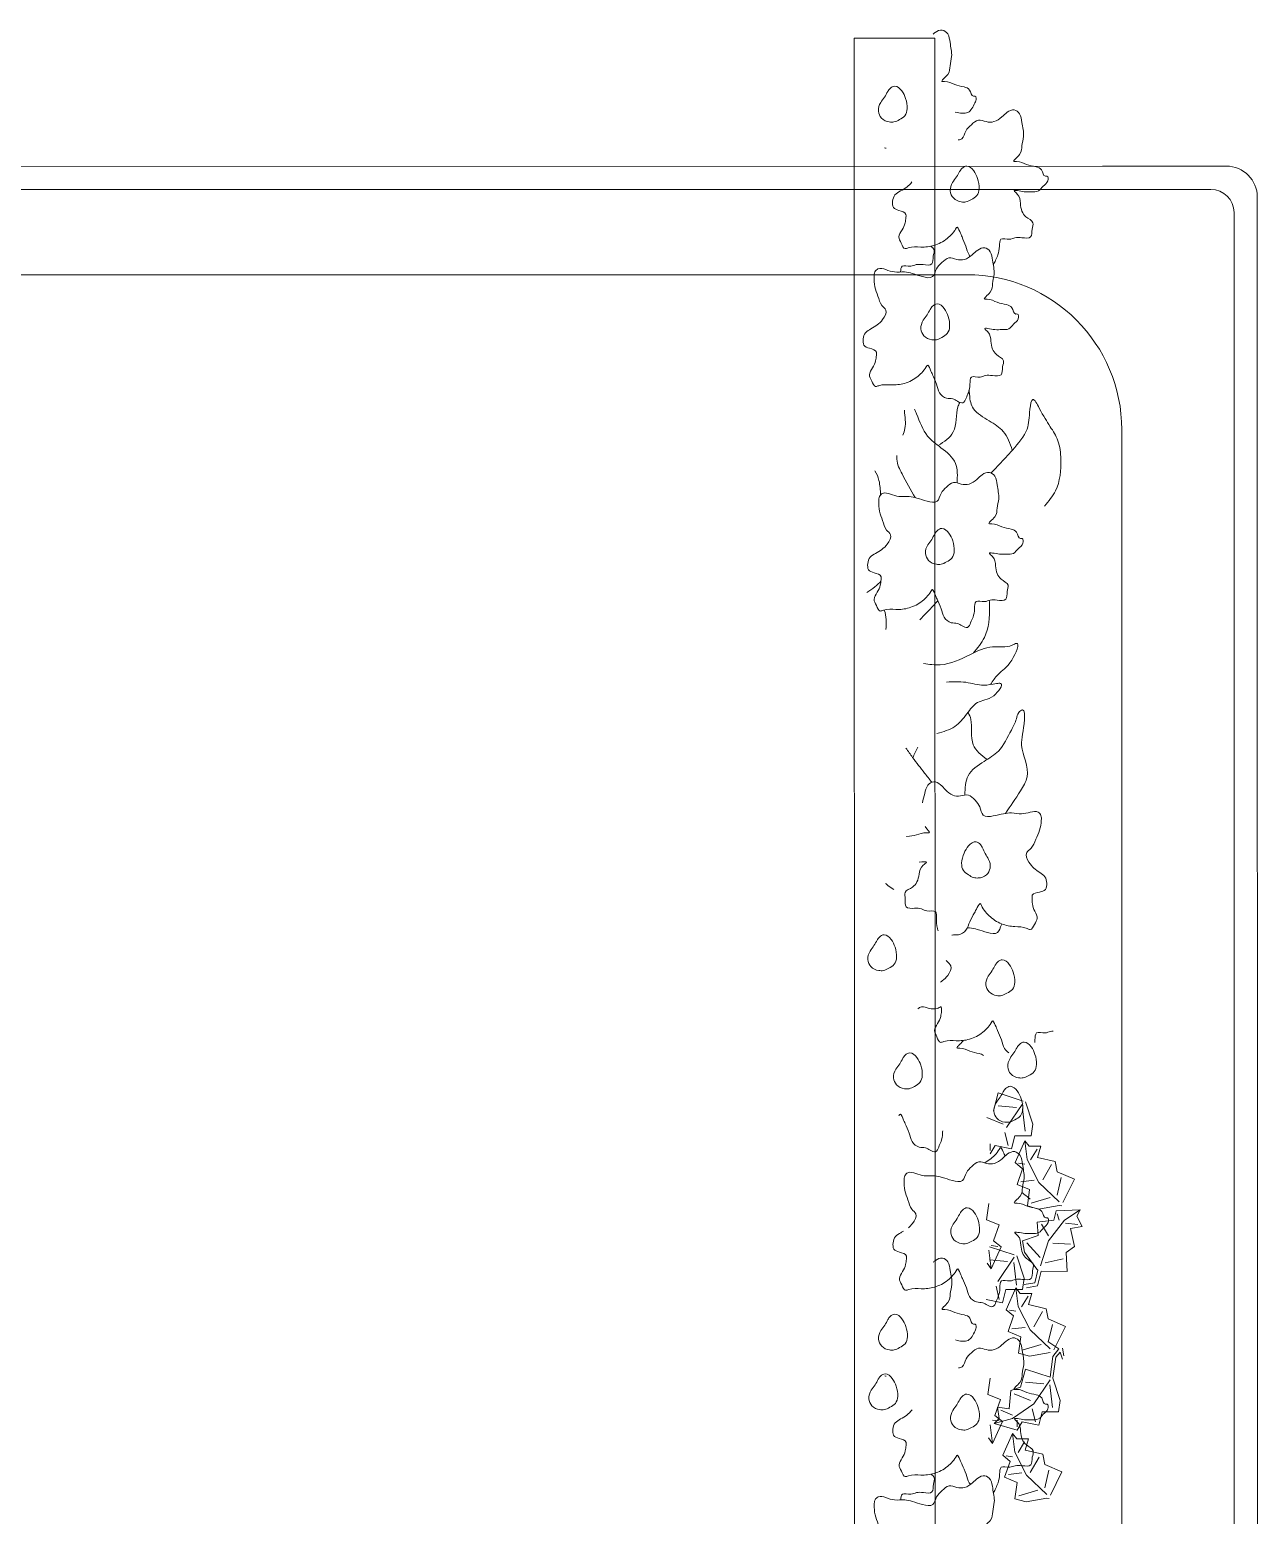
# Model space of a CAD drawing. Header units: inches. Extents: x -422522 to 22891, y -2973 to 414515.
# Drawn here: x 22437.8 to 22532.9, y 4809.6 to 4924.7 of the extents above; entities that cross this region are included whole.
import ezdxf

# ---------------------------------------------------------------- set-up
doc = ezdxf.new("R2010")
doc.units = ezdxf.units.IN
doc.header["$MEASUREMENT"] = 0
doc.layers.add('ARREDAMENTO', color=8, linetype='Continuous', lineweight=13)

# ---------------------------------------------------------------- blocks, each defined once
blk = doc.blocks.new('vasca')
at = {"layer": 'ARREDAMENTO'}
for p, q in [((11001.473, 4427.396), (11207.601, 4427.396)), ((11001.473, 4427.396), (11207.601, 4427.396)), ((11207.601, 4427.396), (11215.601, 4427.396)), ((11207.601, 4427.396), (11215.601, 4427.396)), ((11002.473, 4425.896), (11207.601, 4425.896)), ((11207.601, 4425.896), (11214.601, 4425.896)), ((11217.601, 4425.396), (11217.601, 4312.54)), ((11217.601, 4425.396), (11217.601, 4312.54)), ((11216.101, 4424.396), (11216.101, 4312.541)), ((11016.473, 4420.396), (11198.85, 4420.396)), ((11208.85, 4327.54), (11208.85, 4410.396))]:
    blk.add_line(p, q, dxfattribs=at)
for centre, radius in [((11215.601, 4425.396), 2), ((11215.601, 4425.396), 2), ((11214.601, 4424.396), 1.5), ((11198.85, 4410.396), 10)]:
    blk.add_arc(centre, radius, 0, 90, dxfattribs=at)

msp = doc.modelspace()

# ---------------------------------------------------------------- linework, layer by layer
at = {"layer": 'ARREDAMENTO'}
for p, q in [((22507.9275, 4923.99806), (22501.68272, 4923.99703)), ((22501.68272, 4923.99703), (22501.71585, 4722.00104)), ((22507.9275, 4923.99806), (22507.96063, 4722.00207))]:
    msp.add_line(p, q, dxfattribs=at)
at = {"layer": 'ARREDAMENTO', "lineweight": 5}
for p, q in [((22512.45363, 4840.9477), (22512.83656, 4842.35263)), ((22512.83656, 4842.35263), (22514.7524, 4841.71436)), ((22514.24162, 4841.20342), (22512.83673, 4841.33088)), ((22513.47559, 4839.67069), (22514.74715, 4841.53078)), ((22515.51897, 4839.92649), (22514.94932, 4841.64785)), ((22511.94286, 4840.43676), (22513.22008, 4839.92611)), ((22514.72262, 4841.12063), (22514.93058, 4839.37125)), ((22513.60352, 4838.26587), (22513.34792, 4839.28754)), ((22514.11425, 4839.03224), (22513.85899, 4838.01049)), ((22515.39142, 4839.03245), (22514.11425, 4839.03224)), ((22515.51897, 4839.92649), (22515.39142, 4839.03245)), ((22512.19871, 4837.88248), (22512.19862, 4838.39334)), ((22512.58181, 4838.2657), (22512.19875, 4837.62705)), ((22513.85899, 4838.01049), (22512.58181, 4838.2657)), ((22514.14021, 4836.94529), (22514.89465, 4838.64495)), ((22514.89465, 4838.64495), (22515.07879, 4837.20044)), ((22514.89465, 4838.64495), (22515.22081, 4838.21228)), ((22515.22081, 4838.21228), (22516.12389, 4838.21445)), ((22515.33173, 4837.16494), (22515.83545, 4837.99701)), ((22516.12389, 4838.21445), (22515.87316, 4837.34687)), ((22514.7193, 4836.47712), (22514.14021, 4836.94529)), ((22514.39315, 4836.90979), (22514.89903, 4836.83878)), ((22515.07879, 4837.20044), (22515.98625, 4835.39648)), ((22515.87316, 4837.34687), (22517.24662, 4837.02513)), ((22516.95817, 4836.80769), (22516.27474, 4835.61392)), ((22517.24662, 4837.02513), (22517.39305, 4836.23077)), ((22514.28881, 4835.24788), (22514.7193, 4836.47712)), ((22514.57729, 4835.46532), (22515.62459, 4835.57625)), ((22517.39305, 4836.23077), (22518.73101, 4835.65605)), ((22517.39743, 4834.4246), (22517.71921, 4835.79806)), ((22518.73101, 4835.65605), (22517.83234, 4833.84767)), ((22515.2651, 4834.85289), (22514.28881, 4835.24788)), ((22515.08759, 4833.58815), (22515.2651, 4834.85289)), ((22515.98625, 4835.39648), (22517.55624, 4833.91204)), ((22512.10068, 4833.78476), (22511.92316, 4832.51998)), ((22515.95516, 4833.33738), (22515.08759, 4833.58815)), ((22515.37603, 4833.80558), (22516.85604, 4834.24267)), ((22515.95516, 4833.33738), (22517.54386, 4833.63024)), ((22517.14767, 4832.49442), (22517.31462, 4833.22017)), ((22517.31462, 4833.22017), (22519.17297, 4833.28716)), ((22517.54386, 4833.63024), (22517.74922, 4833.60617)), ((22519.17297, 4833.28716), (22517.95538, 4832.48841)), ((22519.17297, 4833.28716), (22518.92705, 4832.80429)), ((22511.92316, 4832.51998), (22512.89946, 4832.12502)), ((22512.89946, 4832.12502), (22512.46896, 4830.89575)), ((22515.85411, 4832.34245), (22517.14767, 4832.49442)), ((22515.92711, 4831.29186), (22515.85411, 4832.34245)), ((22516.176, 4832.17854), (22516.73483, 4831.28585)), ((22517.95538, 4832.48841), (22516.73183, 4830.88199)), ((22517.39359, 4832.97725), (22517.55153, 4832.49142)), ((22518.03439, 4832.2455), (22519.00305, 4832.15755)), ((22518.92705, 4832.80429), (22519.32494, 4831.9936)), ((22514.71253, 4830.89697), (22515.92711, 4831.29186)), ((22519.32494, 4831.9936), (22518.43525, 4831.83863)), ((22518.43525, 4831.83863), (22518.74812, 4830.46311)), ((22512.29361, 4828.72792), (22512.10947, 4830.17243)), ((22512.14887, 4830.43633), (22514.0647, 4829.79805)), ((22512.79512, 4830.46308), (22512.28923, 4830.53409)), ((22513.04806, 4830.42757), (22512.29361, 4828.72792)), ((22512.46896, 4830.89575), (22513.04806, 4830.42757)), ((22514.86746, 4830.00728), (22514.71253, 4830.89697)), ((22514.86746, 4830.00728), (22515.82715, 4828.70772)), ((22515.03441, 4830.73303), (22516.07604, 4829.59441)), ((22516.73183, 4830.88199), (22516.10732, 4828.94867)), ((22518.42623, 4830.62705), (22517.05371, 4830.71804)), ((22518.74812, 4830.46311), (22518.09834, 4829.98328)), ((22518.09834, 4829.98328), (22518.16833, 4828.52879)), ((22512.29361, 4828.72792), (22511.96746, 4829.16062)), ((22513.55393, 4829.28711), (22512.14903, 4829.41458)), ((22512.78789, 4827.75438), (22514.05946, 4829.61447)), ((22514.03492, 4829.20432), (22514.24288, 4827.45494)), ((22514.83128, 4828.01018), (22514.26162, 4829.73154)), ((22515.9075, 4828.62693), (22515.67619, 4827.62609)), ((22515.82715, 4828.70772), (22515.9075, 4828.62693)), ((22516.47689, 4829.18758), (22517.85242, 4829.50045)), ((22514.83128, 4828.01018), (22514.70373, 4827.11614)), ((22515.67619, 4827.62609), (22514.82824, 4827.51574)), ((22515.67619, 4827.62609), (22515.67619, 4827.62609)), ((22516.14903, 4828.54381), (22515.86464, 4827.40566)), ((22518.16833, 4828.52879), (22516.14903, 4828.54381)), ((22513.17129, 4826.09418), (22511.89411, 4826.3494)), ((22512.91582, 4826.34957), (22512.66023, 4827.37124)), ((22513.42655, 4827.11593), (22513.17129, 4826.09418)), ((22514.70373, 4827.11614), (22513.42655, 4827.11593)), ((22513.4464, 4825.55609), (22514.20085, 4827.25574)), ((22514.20085, 4827.25574), (22514.38499, 4825.81124)), ((22514.20085, 4827.25574), (22514.527, 4826.82308)), ((22514.527, 4826.82308), (22515.43009, 4826.82525)), ((22514.63793, 4825.77573), (22515.14164, 4826.60781)), ((22515.86464, 4827.40566), (22515.01674, 4827.25854)), ((22515.43009, 4826.82525), (22515.17935, 4825.95767)), ((22514.0255, 4825.08792), (22513.4464, 4825.55609)), ((22513.69934, 4825.52059), (22514.20522, 4825.44958)), ((22514.38499, 4825.81124), (22515.29245, 4824.00728)), ((22515.17935, 4825.95767), (22516.55281, 4825.63593)), ((22516.26437, 4825.41849), (22515.58093, 4824.22472)), ((22516.55281, 4825.63593), (22516.69924, 4824.84156)), ((22513.595, 4823.85868), (22514.0255, 4825.08792)), ((22513.88348, 4824.07612), (22514.93079, 4824.18704)), ((22515.29245, 4824.00728), (22516.86243, 4822.52283)), ((22516.69924, 4824.84156), (22518.0372, 4824.26684)), ((22516.70362, 4823.0354), (22517.0254, 4824.40886)), ((22518.0372, 4824.26684), (22517.13853, 4822.45847)), ((22514.5713, 4823.46369), (22513.595, 4823.85868)), ((22514.39378, 4822.19894), (22514.5713, 4823.46369)), ((22514.68222, 4822.41638), (22516.16223, 4822.85346)), ((22516.68359, 4823.08494), (22517.5316, 4822.53391)), ((22515.26136, 4821.94817), (22514.39378, 4822.19894)), ((22515.26136, 4821.94817), (22516.85005, 4822.24103)), ((22517.07001, 4821.93549), (22516.86401, 4820.32215)), ((22517.29619, 4821.87245), (22517.06093, 4820.25564)), ((22517.5316, 4822.53391), (22517.07001, 4821.93549)), ((22517.62585, 4822.27673), (22517.29619, 4821.87245)), ((22517.8144, 4821.72555), (22517.62585, 4822.27673)), ((22517.81426, 4822.5707), (22517.90857, 4821.9828)), ((22514.56525, 4819.55549), (22514.94818, 4820.96042)), ((22514.94818, 4820.96042), (22516.86401, 4820.32215)), ((22512.2073, 4820.26808), (22512.02978, 4819.00331)), ((22513.799, 4819.29994), (22514.56525, 4819.55549)), ((22516.35324, 4819.81121), (22514.94834, 4819.93868)), ((22515.5872, 4818.27848), (22516.85876, 4820.13857)), ((22516.83423, 4819.72842), (22517.04219, 4817.97904)), ((22517.63059, 4818.53428), (22517.06093, 4820.25564)), ((22512.02978, 4819.00331), (22513.00608, 4818.60835)), ((22513.00608, 4818.60835), (22512.57558, 4817.37907)), ((22513.6715, 4817.89504), (22513.799, 4819.29994)), ((22513.92709, 4817.1288), (22515.5872, 4818.27848)), ((22514.05447, 4819.04455), (22515.3317, 4818.5339)), ((22517.63059, 4818.53428), (22517.50304, 4817.64024)), ((22512.52228, 4816.74541), (22513.92709, 4817.1288)), ((22512.52228, 4816.74541), (22512.90534, 4817.12863)), ((22512.57558, 4817.37907), (22513.15468, 4816.9109)), ((22512.7775, 4818.02259), (22513.6715, 4817.89504)), ((22512.90534, 4817.12863), (22512.7775, 4818.02259)), ((22513.92705, 4817.38423), (22513.03297, 4817.76721)), ((22515.71513, 4816.87366), (22515.45953, 4817.89534)), ((22516.22586, 4817.64003), (22515.9706, 4816.61828)), ((22517.50304, 4817.64024), (22516.22586, 4817.64003)), ((22512.40023, 4815.21125), (22512.21609, 4816.65575)), ((22512.90174, 4816.94641), (22512.39585, 4817.01741)), ((22513.15468, 4816.9109), (22512.40023, 4815.21125)), ((22514.31036, 4816.23485), (22512.52228, 4816.74541)), ((22513.18022, 4814.28446), (22513.93466, 4815.98412)), ((22513.93466, 4815.98412), (22514.26082, 4815.55145)), ((22513.93466, 4815.98412), (22514.11881, 4814.53961)), ((22514.31032, 4816.49027), (22514.31024, 4817.00113)), ((22514.69342, 4816.8735), (22514.31036, 4816.23485)), ((22515.9706, 4816.61828), (22514.69342, 4816.8735)), ((22512.40023, 4815.21125), (22512.07407, 4815.64395)), ((22514.26082, 4815.55145), (22515.1639, 4815.55362)), ((22514.37175, 4814.50411), (22514.87546, 4815.33618)), ((22515.1639, 4815.55362), (22514.91317, 4814.68604)), ((22513.75932, 4813.81629), (22513.18022, 4814.28446)), ((22513.32882, 4812.58705), (22513.75932, 4813.81629)), ((22513.43316, 4814.24896), (22513.93904, 4814.17795)), ((22514.11881, 4814.53961), (22515.02627, 4812.73565)), ((22514.91317, 4814.68604), (22516.28663, 4814.3643)), ((22515.99819, 4814.14686), (22515.31475, 4812.95309)), ((22516.28663, 4814.3643), (22516.43306, 4813.56994)), ((22514.30512, 4812.19206), (22513.32882, 4812.58705)), ((22513.6173, 4812.80449), (22514.66461, 4812.91542)), ((22515.02627, 4812.73565), (22516.59625, 4811.25121)), ((22516.43306, 4813.56994), (22517.77102, 4812.99522)), ((22516.43744, 4811.76377), (22516.75922, 4813.13723)), ((22517.77102, 4812.99522), (22516.87235, 4811.18684)), ((22514.1276, 4810.92732), (22514.30512, 4812.19206)), ((22514.41604, 4811.14475), (22515.89605, 4811.58184)), ((22514.99518, 4810.67655), (22514.1276, 4810.92732)), ((22514.99518, 4810.67655), (22516.58387, 4810.96941)), ((22516.58387, 4810.96941), (22516.78923, 4810.94534))]:
    msp.add_line(p, q, dxfattribs=at)
at = {"layer": 'ARREDAMENTO'}
for points, knots in [([(22507.77884, 4924.31529), (22507.83351, 4924.36291), (22508.03902, 4924.53067), (22508.48821, 4924.74835), (22509.0313, 4924.31286), (22509.09406, 4923.52625), (22509.31351, 4922.70737), (22509.0522, 4921.86141), (22509.12167, 4921.22899), (22508.25218, 4920.61453), (22508.94313, 4920.68948), (22509.4152, 4920.36652), (22510.09565, 4920.27247), (22510.70914, 4920.0749), (22510.72879, 4919.45595), (22511.1381, 4919.54839), (22511.13467, 4919.21216), (22511.05264, 4919.04992), (22511.02636, 4919.01105)], [63.00025188, 63.00025188, 63.00025188, 63.00025188, 63.19064283, 63.689413296, 64.141594538, 64.740642569, 65.692138584, 66.331293584, 66.930341615, 67.529537731, 67.687275668, 68.402381237, 69.052720054, 69.476543895, 69.972289495, 70.07744791, 70.397025327, 70.516565203, 70.516565203, 70.516565203, 70.516565203]), ([(22509.73967, 4916.13367), (22509.85061, 4916.13512), (22510.15659, 4916.20561), (22510.2608, 4916.87527), (22510.74264, 4917.28547), (22511.25881, 4917.79828), (22511.8887, 4917.49792), (22512.54791, 4917.48407), (22513.08424, 4917.8648), (22513.49532, 4918.28931), (22514.06029, 4918.5631), (22514.60338, 4918.12761), (22514.66614, 4917.341), (22514.88559, 4916.52212), (22514.62428, 4915.67616), (22514.69374, 4915.04374), (22513.82426, 4914.42929), (22514.51521, 4914.50424), (22514.98728, 4914.18127), (22515.66773, 4914.08722), (22516.28122, 4913.88965), (22516.30087, 4913.27071), (22516.71018, 4913.36315), (22516.70445, 4912.80143), (22516.28338, 4912.59754), (22515.98271, 4912.07613), (22515.36244, 4912.13898), (22514.87554, 4912.05834), (22513.79547, 4912.34574), (22514.50581, 4911.82438), (22514.53828, 4911.26669), (22514.62029, 4910.62042), (22514.96688, 4910.10427), (22515.65632, 4909.82265), (22515.39839, 4909.19259), (22515.48199, 4908.45847), (22514.68318, 4908.55928), (22514.15595, 4908.61557), (22513.66551, 4908.33809), (22512.92891, 4908.64298), (22512.93687, 4907.80968), (22512.84938, 4907.28815), (22512.63784, 4906.86621), (22512.51949, 4906.55956), (22512.44312, 4906.48848)], [59.033429095, 59.033429095, 59.033429095, 59.033429095, 59.316286406, 59.903763148, 60.46243423, 61.031025356, 61.567214238, 62.093006628, 62.70605077, 63.19064283, 63.689413296, 64.141594538, 64.740642569, 65.692138584, 66.331293584, 66.930341615, 67.529537731, 67.687275668, 68.402381237, 69.052720054, 69.476543895, 69.972289495, 70.07744791, 70.397025327, 70.88155795, 71.327528781, 71.803649418, 72.276862916, 72.962409306, 73.259723228, 73.924323794, 74.460115473, 74.912179103, 75.545092939, 75.968665411, 76.50445709, 77.085210234, 77.558423416, 77.941183253, 78.51955485, 79.003941092, 79.591338384, 79.991498591, 80.293473095, 80.293473095, 80.293473095, 80.293473095]), ([(22510.65977, 4907.10456), (22510.6259, 4907.14472), (22510.45431, 4907.38283), (22510.35661, 4907.91662), (22510.04117, 4908.56747), (22509.89778, 4908.92041), (22509.66286, 4909.45525), (22509.60252, 4909.3415), (22509.42874, 4909.01395), (22508.90436, 4908.43541), (22507.91614, 4907.89375), (22506.8397, 4907.79441), (22506.11184, 4907.89672), (22505.50853, 4907.62278), (22505.33126, 4908.1703), (22505.02321, 4908.63262), (22505.39993, 4909.16477), (22505.63596, 4909.64261), (22505.66914, 4910.05427), (22505.72801, 4910.52285), (22505.16167, 4910.64114), (22504.63389, 4910.84755), (22504.62845, 4911.41389), (22504.7806, 4911.91736), (22505.27712, 4912.18284), (22505.75959, 4912.46391), (22506.02313, 4912.7186), (22506.1511, 4912.88518)], [39.913765175, 39.913765175, 39.913765175, 39.913765175, 40.047178213, 40.662166388, 41.345229418, 41.745389626, 42.081896483, 42.081896483, 42.081896483, 43.050961602, 44.062166317, 44.962168164, 45.805075299, 46.021854674, 46.473918168, 46.922839613, 47.440338381, 47.957836995, 48.32933613, 48.539484499, 49.080718808, 49.504542567, 49.928115205, 50.377036651, 50.829217893, 51.325137749, 51.831473822, 51.831473822, 51.831473822, 51.831473822]), ([(22507.60855, 4907.89479), (22507.72837, 4907.81197), (22507.95537, 4907.62406), (22507.7429, 4907.10505), (22507.8265, 4906.37094), (22507.02768, 4906.47174), (22506.50046, 4906.52804), (22506.01001, 4906.25056), (22505.31117, 4906.53982), (22505.28049, 4906.08989), (22505.27167, 4905.90588)], [75.192830336, 75.192830336, 75.192830336, 75.192830336, 75.545092939, 75.968665411, 76.50445709, 77.085210234, 77.558423416, 77.941183253, 78.51955485, 78.929855549, 78.929855549, 78.929855549, 78.929855549]), ([(22513.92199, 4892.1039), (22513.73838, 4892.63507), (22513.40156, 4893.60943), (22512.09752, 4894.39381), (22510.81047, 4895.1679), (22510.63536, 4895.98896), (22510.58524, 4896.65115), (22510.57226, 4896.73625)], [0, 0, 0, 0, 1.410754016, 2.587868974, 3.929968567, 4.948161009, 5.147036923, 5.147036923, 5.147036923, 5.147036923]), ([(22509.8535, 4895.80345), (22509.79131, 4895.68782), (22509.50809, 4895.07192), (22509.70456, 4893.43738), (22508.64328, 4892.76639), (22508.17261, 4892.46881)], [6.408713937, 6.408713937, 6.408713937, 6.408713937, 6.789963559, 8.505277812, 9.87225967, 9.87225967, 9.87225967, 9.87225967]), ([(22505.56835, 4895.21805), (22505.60314, 4894.64281), (22505.7179, 4894.09111), (22505.51619, 4893.44159), (22505.45192, 4893.26147)], [8.28089965, 8.28089965, 8.28089965, 8.28089965, 9.62765444, 10.125718867, 10.125718867, 10.125718867, 10.125718867]), ([(22509.64107, 4889.58063), (22509.67394, 4890.11131), (22509.74291, 4891.2248), (22508.46854, 4892.26649), (22507.11827, 4893.22811), (22506.71245, 4894.43849), (22506.3978, 4895.15542), (22506.34909, 4895.27751)], [0, 0, 0, 0, 1.314465608, 2.758058832, 3.95392064, 5.62033457, 5.961181953, 5.961181953, 5.961181953, 5.961181953]), ([(22504.97151, 4891.68425), (22504.96391, 4891.58863), (22504.96124, 4891.10199), (22505.51151, 4889.97905), (22506.05117, 4889.03708), (22506.39497, 4888.43697)], [11.524335486, 11.524335486, 11.524335486, 11.524335486, 11.777560602, 12.819678695, 14.649016536, 14.649016536, 14.649016536, 14.649016536]), ([(22503.71229, 4888.63928), (22503.69623, 4889.01732), (22503.66873, 4889.66456), (22503.42973, 4890.27968), (22503.28407, 4890.50702)], [0, 0, 0, 0, 3.936182146, 6.739204661, 6.739204661, 6.739204661, 6.739204661]), ([(22508.14998, 4880.44922), (22507.8945, 4880.16795), (22507.44304, 4879.68406), (22506.97521, 4879.19265), (22506.76831, 4878.97533)], [12.061037963, 12.061037963, 12.061037963, 12.061037963, 13.046466371, 13.827822897, 13.827822897, 13.827822897, 13.827822897]), ([(22510.90887, 4876.40824), (22511.22582, 4876.78912), (22512.07671, 4877.81164), (22512.19403, 4879.34965), (22512.15109, 4880.33211), (22512.13901, 4880.48041)], [0, 0, 0, 0, 1.274480562, 3.421457278, 3.807397186, 3.807397186, 3.807397186, 3.807397186]), ([(22504.12577, 4878.21114), (22504.15864, 4878.74182), (22504.19197, 4879.27998), (22504.00155, 4879.72778), (22503.99886, 4879.73398)], [0, 0, 0, 0, 1.314465608, 1.332993699, 1.332993699, 1.332993699, 1.332993699]), ([(22510.49729, 4871.82446), (22510.59174, 4871.62519), (22510.88765, 4870.96057), (22510.52767, 4869.25524), (22511.52556, 4868.49316), (22511.96812, 4868.15519)], [6.205461792, 6.205461792, 6.205461792, 6.205461792, 6.789963559, 8.505277812, 9.87225967, 9.87225967, 9.87225967, 9.87225967]), ([(22505.68531, 4869.04482), (22505.84307, 4868.79701), (22506.34051, 4868.11264), (22506.99303, 4867.27235), (22507.49872, 4866.63721), (22507.68562, 4866.40247)], [10.973367702, 10.973367702, 10.973367702, 10.973367702, 11.713751385, 13.046466371, 13.827822897, 13.827822897, 13.827822897, 13.827822897]), ([(22509.24779, 4854.56033), (22509.25185, 4854.56111), (22509.40799, 4854.58961), (22509.82611, 4854.50745), (22510.40489, 4854.92334), (22510.59636, 4855.61667), (22510.96804, 4856.23712), (22511.14202, 4856.57602), (22511.42325, 4857.08803), (22511.47332, 4856.9694), (22511.61749, 4856.62778), (22512.08874, 4856.0052), (22513.02528, 4855.3784), (22514.08874, 4855.1844), (22514.82279, 4855.22204), (22515.39955, 4854.8959), (22515.62447, 4855.42563), (22515.97214, 4855.85895), (22515.64388, 4856.42229), (22515.45097, 4856.9191), (22515.45427, 4857.33208), (22515.437, 4857.80403), (22516.01158, 4857.87185), (22516.55552, 4858.03084), (22516.61095, 4858.59449), (22516.50384, 4859.10943), (22516.03271, 4859.41772), (22515.57256, 4859.74339), (22515.17175, 4860.20914), (22514.85193, 4860.93109), (22515.51537, 4861.32164), (22515.7051, 4861.987), (22516.09184, 4862.67016), (22516.1653, 4863.31025), (22516.18966, 4863.82066), (22515.87474, 4864.20577), (22515.27033, 4864.06899), (22514.6143, 4863.89006), (22513.91476, 4864.06933), (22513.16488, 4863.95285), (22512.50641, 4863.77464), (22511.54002, 4863.66602), (22511.48281, 4864.53186), (22511.03908, 4864.98301), (22510.5702, 4865.53939), (22509.91625, 4865.29582), (22509.25839, 4865.34024), (22508.75777, 4865.76683), (22508.38579, 4866.22598), (22507.8472, 4866.54859), (22507.26778, 4866.16275), (22507.15611, 4865.50449), (22507.00761, 4865.04658), (22506.9632, 4864.80605)], [39.012615159, 39.012615159, 39.012615159, 39.012615159, 39.023961351, 39.447863565, 40.047178213, 40.662166388, 41.345229418, 41.745389626, 42.081896483, 42.081896483, 42.081896483, 43.050961602, 44.062166317, 44.962168164, 45.805075299, 46.021854674, 46.473918168, 46.922839613, 47.440338381, 47.957836995, 48.32933613, 48.539484499, 49.080718808, 49.504542567, 49.928115205, 50.377036651, 50.829217893, 51.325137749, 51.845437034, 52.510037759, 52.920500479, 53.603563509, 54.268163976, 54.953166774, 55.272744243, 55.570058061, 56.098468994, 56.697931269, 57.381461595, 57.91765051, 58.632756079, 59.316286406, 59.903763148, 60.46243423, 61.031025356, 61.567214238, 62.093006628, 62.70605077, 63.19064283, 63.689413296, 64.141594538, 64.740642569, 65.383913723, 65.383913723, 65.383913723, 65.383913723]), ([(22507.1679, 4862.95803), (22507.34103, 4862.72739), (22507.6849, 4862.41653), (22507.03567, 4862.54575), (22506.53693, 4862.26572), (22506.00229, 4862.23954), (22505.73459, 4862.19584), (22505.72323, 4862.1939)], [24.918410215, 24.918410215, 24.918410215, 24.918410215, 25.447641247, 25.605379185, 26.320484754, 26.970823571, 26.999664967, 26.999664967, 26.999664967, 26.999664967]), ([(22506.6997, 4860.20839), (22507.00049, 4860.23111), (22507.50021, 4860.29468), (22506.8084, 4859.87553), (22506.72682, 4859.32288), (22506.58807, 4858.68638), (22506.19725, 4858.20284), (22505.48564, 4857.9832), (22505.68693, 4857.33282), (22505.53884, 4856.60896), (22506.34344, 4856.63884), (22506.87357, 4856.64836), (22507.3376, 4856.32866), (22508.09824, 4856.56731), (22508.01673, 4855.73797), (22508.0532, 4855.2702), (22508.14899, 4854.98807), (22508.17852, 4854.90305)], [30.330068955, 30.330068955, 30.330068955, 30.330068955, 30.880512823, 31.177826745, 31.842427311, 32.378218989, 32.83028262, 33.463196455, 33.886768928, 34.422560607, 35.003313751, 35.476526933, 35.85928677, 36.437658367, 36.922044609, 37.509441901, 37.743634678, 37.743634678, 37.743634678, 37.743634678]), ([(22504.75222, 4858.10329), (22504.58149, 4858.19196), (22504.35723, 4858.3309), (22504.16372, 4858.50531), (22504.11124, 4858.55691)], [0.7830961997, 0.7830961997, 0.7830961997, 0.7830961997, 1.2873100089, 1.4850384366, 1.4850384366, 1.4850384366, 1.4850384366]), ([(22510.43146, 4855.12845), (22510.49044, 4855.12928), (22510.7569, 4855.126), (22511.29135, 4854.99379), (22511.93151, 4854.75814), (22512.88454, 4854.56461), (22512.9814, 4855.18701), (22513.10385, 4855.40592), (22513.11525, 4855.42476)], [15.147135411, 15.147135411, 15.147135411, 15.147135411, 15.299565112, 15.835754027, 16.550859596, 17.234389923, 17.821866665, 17.879021109, 17.879021109, 17.879021109, 17.879021109]), ([(22508.36011, 4850.92808), (22508.40686, 4850.95884), (22508.61257, 4851.1021), (22508.96176, 4851.44191), (22509.34408, 4852.1328), (22508.93642, 4852.42412), (22508.82491, 4852.57399), (22508.8099, 4852.59611)], [51.177218713, 51.177218713, 51.177218713, 51.177218713, 51.325137749, 51.845437034, 52.510037759, 52.920500479, 52.989692086, 52.989692086, 52.989692086, 52.989692086]), ([(22506.59904, 4848.86404), (22506.69086, 4848.93344), (22506.96327, 4849.08596), (22507.48584, 4848.83677), (22508.02444, 4848.82546), (22508.31359, 4848.96629), (22508.41436, 4849.02952)], [60.740249639, 60.740249639, 60.740249639, 60.740249639, 61.031025356, 61.567214238, 62.093006628, 62.399591648, 62.399591648, 62.399591648, 62.399591648]), ([(22513.64691, 4845.45065), (22513.51597, 4845.53189), (22513.22913, 4845.8332), (22513.11379, 4846.46338), (22512.79834, 4847.11422), (22512.65496, 4847.46716), (22512.42004, 4848.002), (22512.35969, 4847.88826), (22512.18592, 4847.56071), (22511.66154, 4846.98217), (22510.67331, 4846.44051), (22509.59688, 4846.34116), (22508.86901, 4846.44347), (22508.26571, 4846.16954), (22508.08844, 4846.71706), (22507.78039, 4847.17938), (22508.15711, 4847.71153), (22508.39313, 4848.18937), (22508.42631, 4848.60103), (22508.46479, 4848.90728), (22508.3904, 4849.00317), (22508.34799, 4849.03675)], [39.655284477, 39.655284477, 39.655284477, 39.655284477, 40.047178213, 40.662166388, 41.345229418, 41.745389626, 42.081896483, 42.081896483, 42.081896483, 43.050961602, 44.062166317, 44.962168164, 45.805075299, 46.021854674, 46.473918168, 46.922839613, 47.440338381, 47.957836995, 48.32933613, 48.539484499, 48.691729945, 48.691729945, 48.691729945, 48.691729945]), ([(22517.09177, 4847.13015), (22517.02134, 4847.12914), (22516.8161, 4847.10744), (22516.42268, 4846.88485), (22515.68608, 4847.18973), (22515.69193, 4846.57787), (22515.67094, 4846.31446), (22515.66442, 4846.25501)], [35.287059071, 35.287059071, 35.287059071, 35.287059071, 35.476526933, 35.85928677, 36.437658367, 36.922044609, 37.070931516, 37.070931516, 37.070931516, 37.070931516]), ([(22510.12522, 4846.40379), (22510.11375, 4846.38604), (22509.93588, 4846.13172), (22509.4214, 4845.76814), (22510.11235, 4845.84309), (22510.58442, 4845.52013), (22511.22124, 4845.43211), (22511.5951, 4845.31887), (22511.68764, 4845.2444)], [24.803036781, 24.803036781, 24.803036781, 24.803036781, 24.848445132, 25.447641247, 25.605379185, 26.320484754, 26.970823571, 27.279925389, 27.279925389, 27.279925389, 27.279925389]), ([(22508.52844, 4839.40936), (22508.52478, 4839.35087), (22508.51304, 4839.0235), (22508.44652, 4838.62701), (22508.22236, 4838.17988), (22508.02594, 4837.65851), (22507.54142, 4837.90241), (22507.18658, 4838.14233), (22506.62305, 4838.08258), (22506.08325, 4838.54795), (22505.95375, 4839.25548), (22505.63831, 4839.90632), (22505.49493, 4840.25926), (22505.26, 4840.7941), (22505.19966, 4840.68036), (22505.17907, 4840.64155), (22505.15732, 4840.60336), (22505.13448, 4840.56581)], [36.790542979, 36.790542979, 36.790542979, 36.790542979, 36.922044609, 37.509441901, 37.909602108, 38.288545975, 38.671305509, 39.023961351, 39.447863565, 40.047178213, 40.662166388, 41.345229418, 41.745389626, 42.081896483, 42.081896483, 42.081896483, 42.196716175, 42.196716175, 42.196716175, 42.196716175]), ([(22505.87493, 4831.90092), (22505.99048, 4831.99844), (22506.26912, 4832.28997), (22506.62444, 4832.93207), (22505.99808, 4833.37968), (22505.86784, 4834.05919), (22505.54293, 4834.77383), (22505.52627, 4835.41791), (22505.54708, 4835.92848), (22505.89477, 4836.28427), (22506.48474, 4836.09466), (22507.12241, 4835.8585), (22507.83505, 4835.9753), (22508.57171, 4835.79306), (22509.21187, 4835.55742), (22510.1649, 4835.36388), (22510.29833, 4836.2213), (22510.78017, 4836.6315), (22511.29634, 4837.14431), (22511.92623, 4836.84395), (22512.58544, 4836.8301), (22513.12177, 4837.21083), (22513.53285, 4837.63534), (22514.09782, 4837.90913), (22514.64091, 4837.47364), (22514.70368, 4836.68703), (22514.92312, 4835.86815), (22514.66181, 4835.02219), (22514.73128, 4834.38977), (22513.86179, 4833.77532), (22514.55274, 4833.85027), (22515.02481, 4833.5273), (22515.70526, 4833.43325), (22516.31876, 4833.23568), (22516.3384, 4832.61674), (22516.74772, 4832.70918), (22516.74198, 4832.14746), (22516.32092, 4831.94357), (22516.02024, 4831.42216), (22515.39998, 4831.48501), (22514.91308, 4831.40437), (22513.833, 4831.69177), (22514.54335, 4831.17041), (22514.57581, 4830.61272), (22514.65782, 4829.96645), (22515.00442, 4829.4503), (22515.69386, 4829.16868), (22515.43592, 4828.53862), (22515.51952, 4827.8045), (22514.72071, 4827.90531), (22514.19348, 4827.9616), (22513.70304, 4827.68412), (22512.96644, 4827.98901), (22512.9744, 4827.15571), (22512.88691, 4826.63418), (22512.66275, 4826.18706), (22512.46633, 4825.66568), (22511.98182, 4825.90959), (22511.62697, 4826.1495), (22511.06345, 4826.08976), (22510.52364, 4826.55512), (22510.39414, 4827.26265), (22510.0787, 4827.9135), (22509.93532, 4828.26644), (22509.70039, 4828.80128), (22509.64005, 4828.68753), (22509.46628, 4828.35998), (22508.9419, 4827.78144), (22507.95367, 4827.23978), (22506.87723, 4827.14044), (22506.14937, 4827.24275), (22505.54607, 4826.96881), (22505.3688, 4827.51633), (22505.06075, 4827.97865), (22505.43747, 4828.5108), (22505.67349, 4828.98864), (22505.70667, 4829.4003), (22505.76554, 4829.86888), (22505.1992, 4829.98717), (22504.67142, 4830.19358), (22504.66598, 4830.75992), (22504.81813, 4831.26339), (22505.20719, 4831.47141), (22505.42627, 4831.59554), (22505.49037, 4831.63371)], [9.3559044, 9.3559044, 9.3559044, 9.3559044, 9.763540551, 10.428141276, 10.838603996, 11.521667026, 12.186267493, 12.871270291, 13.19084776, 13.488161578, 14.016572511, 14.616034785, 15.299565112, 15.835754027, 16.550859596, 17.234389923, 17.821866665, 18.380537747, 18.949128873, 19.485317755, 20.011110145, 20.624154287, 21.108746347, 21.607516813, 22.059698054, 22.658746086, 23.610242101, 24.249397101, 24.848445132, 25.447641247, 25.605379185, 26.320484754, 26.970823571, 27.394647412, 27.890393012, 27.995551427, 28.315128844, 28.799661467, 29.245632298, 29.721752935, 30.194966432, 30.880512823, 31.177826745, 31.842427311, 32.378218989, 32.83028262, 33.463196455, 33.886768928, 34.422560607, 35.003313751, 35.476526933, 35.85928677, 36.437658367, 36.922044609, 37.509441901, 37.909602108, 38.288545975, 38.671305509, 39.023961351, 39.447863565, 40.047178213, 40.662166388, 41.345229418, 41.745389626, 42.081896483, 42.081896483, 42.081896483, 43.050961602, 44.062166317, 44.962168164, 45.805075299, 46.021854674, 46.473918168, 46.922839613, 47.440338381, 47.957836995, 48.32933613, 48.539484499, 49.080718808, 49.504542567, 49.928115205, 50.377036651, 50.829217893, 51.022779899, 51.022779899, 51.022779899, 51.022779899]), ([(22513.36068, 4837.45164), (22513.32265, 4837.53996), (22513.23962, 4837.73932), (22513.03604, 4838.20282), (22512.97569, 4838.08907), (22512.80192, 4837.76152), (22512.41622, 4837.33598), (22511.94662, 4837.02196), (22511.78172, 4836.93245)], [41.443493403, 41.443493403, 41.443493403, 41.443493403, 41.745389626, 42.081896483, 42.081896483, 42.081896483, 43.050961602, 43.538470206, 43.538470206, 43.538470206, 43.538470206]), ([(22507.79443, 4829.23802), (22507.84911, 4829.28564), (22508.05462, 4829.4534), (22508.5038, 4829.67108), (22509.04689, 4829.23559), (22509.10966, 4828.44897), (22509.32911, 4827.6301), (22509.06779, 4826.78414), (22509.13726, 4826.15172), (22508.26777, 4825.53726), (22508.95873, 4825.61221), (22509.43079, 4825.28925), (22510.11124, 4825.1952), (22510.72474, 4824.99763), (22510.74439, 4824.37868), (22511.1537, 4824.47112), (22511.15027, 4824.13489), (22511.06824, 4823.97264), (22511.04195, 4823.93378)], [63.00025188, 63.00025188, 63.00025188, 63.00025188, 63.19064283, 63.689413296, 64.141594538, 64.740642569, 65.692138584, 66.331293584, 66.930341615, 67.529537731, 67.687275668, 68.402381237, 69.052720054, 69.476543895, 69.972289495, 70.07744791, 70.397025327, 70.516565203, 70.516565203, 70.516565203, 70.516565203]), ([(22509.75527, 4821.0564), (22509.8662, 4821.05784), (22510.17218, 4821.12834), (22510.2764, 4821.798), (22510.75823, 4822.2082), (22511.27441, 4822.72101), (22511.90429, 4822.42065), (22512.5635, 4822.4068), (22513.09984, 4822.78753), (22513.51091, 4823.21204), (22514.07588, 4823.48583), (22514.61897, 4823.05034), (22514.68174, 4822.26373), (22514.90118, 4821.44485), (22514.63987, 4820.59889), (22514.70934, 4819.96647), (22513.83985, 4819.35201), (22514.53081, 4819.42697), (22515.00287, 4819.104), (22515.68332, 4819.00995), (22516.29682, 4818.81238), (22516.31647, 4818.19344), (22516.72578, 4818.28588), (22516.72005, 4817.72416), (22516.29898, 4817.52027), (22515.9983, 4816.99886), (22515.37804, 4817.06171), (22514.89114, 4816.98107), (22513.81106, 4817.26847), (22514.52141, 4816.74711), (22514.55387, 4816.18942), (22514.63589, 4815.54315), (22514.98248, 4815.027), (22515.67192, 4814.74538), (22515.41399, 4814.11532), (22515.49759, 4813.3812), (22514.69877, 4813.48201), (22514.17154, 4813.5383), (22513.6811, 4813.26082), (22512.9445, 4813.56571), (22512.95247, 4812.73241), (22512.86497, 4812.21088), (22512.65344, 4811.78894), (22512.53508, 4811.48229), (22512.45871, 4811.41121)], [59.033429095, 59.033429095, 59.033429095, 59.033429095, 59.316286406, 59.903763148, 60.46243423, 61.031025356, 61.567214238, 62.093006628, 62.70605077, 63.19064283, 63.689413296, 64.141594538, 64.740642569, 65.692138584, 66.331293584, 66.930341615, 67.529537731, 67.687275668, 68.402381237, 69.052720054, 69.476543895, 69.972289495, 70.07744791, 70.397025327, 70.88155795, 71.327528781, 71.803649418, 72.276862916, 72.962409306, 73.259723228, 73.924323794, 74.460115473, 74.912179103, 75.545092939, 75.968665411, 76.50445709, 77.085210234, 77.558423416, 77.941183253, 78.51955485, 79.003941092, 79.591338384, 79.991498591, 80.293473095, 80.293473095, 80.293473095, 80.293473095]), ([(22510.67537, 4812.02729), (22510.64149, 4812.06745), (22510.46991, 4812.30556), (22510.3722, 4812.83935), (22510.05676, 4813.49019), (22509.91338, 4813.84314), (22509.67846, 4814.37798), (22509.61811, 4814.26423), (22509.44434, 4813.93668), (22508.91996, 4813.35814), (22507.93173, 4812.81648), (22506.8553, 4812.71713), (22506.12743, 4812.81945), (22505.52413, 4812.54551), (22505.34686, 4813.09303), (22505.03881, 4813.55535), (22505.41553, 4814.0875), (22505.65155, 4814.56534), (22505.68473, 4814.977), (22505.74361, 4815.44558), (22505.17726, 4815.56387), (22504.64949, 4815.77027), (22504.64404, 4816.33662), (22504.79619, 4816.84009), (22505.29271, 4817.10557), (22505.77518, 4817.38664), (22506.03873, 4817.64133), (22506.16669, 4817.80791)], [39.913765175, 39.913765175, 39.913765175, 39.913765175, 40.047178213, 40.662166388, 41.345229418, 41.745389626, 42.081896483, 42.081896483, 42.081896483, 43.050961602, 44.062166317, 44.962168164, 45.805075299, 46.021854674, 46.473918168, 46.922839613, 47.440338381, 47.957836995, 48.32933613, 48.539484499, 49.080718808, 49.504542567, 49.928115205, 50.377036651, 50.829217893, 51.325137749, 51.831473822, 51.831473822, 51.831473822, 51.831473822]), ([(22507.62414, 4812.81752), (22507.74397, 4812.7347), (22507.97097, 4812.54679), (22507.7585, 4812.02778), (22507.8421, 4811.29367), (22507.04328, 4811.39447), (22506.51605, 4811.45076), (22506.02561, 4811.17329), (22505.32676, 4811.46254), (22505.29608, 4811.01262), (22505.28726, 4810.82861)], [75.192830336, 75.192830336, 75.192830336, 75.192830336, 75.545092939, 75.968665411, 76.50445709, 77.085210234, 77.558423416, 77.941183253, 78.51955485, 78.929855549, 78.929855549, 78.929855549, 78.929855549])]:
    msp.add_open_spline(points, degree=3, knots=knots, dxfattribs=at)
for points, start_tangent, end_tangent in [([(22504.39225, 4917.51694), (22503.78864, 4917.81838), (22503.54713, 4918.3611), (22503.72809, 4919.02451), (22504.0298, 4919.44671), (22504.27115, 4919.8689), (22504.45218, 4920.11015), (22504.81428, 4920.29113), (22505.35754, 4919.92938), (22505.65941, 4919.32636), (22505.78025, 4918.54239), (22505.59927, 4917.9996), (22505.17684, 4917.69799), (22504.75438, 4917.517), (22504.39225, 4917.51694)], (-0.992735136, 0.120320201), (-0.992735136, 0.120320201)), ([(22509.96432, 4911.33169), (22509.36072, 4911.63313), (22509.11921, 4912.17585), (22509.30017, 4912.83926), (22509.60188, 4913.26146), (22509.84323, 4913.68365), (22510.02425, 4913.92491), (22510.38636, 4914.10589), (22510.92962, 4913.74413), (22511.23149, 4913.14111), (22511.35233, 4912.35714), (22511.17135, 4911.81435), (22510.74892, 4911.51274), (22510.32646, 4911.33175), (22509.96432, 4911.33169)], (-0.992735136, 0.120320201), (-0.992735136, 0.120320201)), ([(22507.31943, 4898.66906), (22506.5953, 4897.82464), (22505.56935, 4897.28171), (22504.54332, 4897.16093), (22503.57765, 4897.10046), (22503.33623, 4897.04012), (22503.03439, 4897.46222), (22502.85324, 4897.94464), (22503.09458, 4898.48745), (22503.33591, 4899.03025), (22503.39619, 4899.45241), (22503.39615, 4899.69364), (22502.85291, 4899.99508), (22502.43038, 4900.23624), (22502.36994, 4900.71869), (22502.55093, 4901.20117), (22502.97337, 4901.50278), (22503.45616, 4901.80439), (22503.87858, 4902.22661), (22504.11989, 4902.95033), (22503.81805, 4903.31213), (22503.51615, 4904.03576), (22503.27461, 4904.7594), (22503.21413, 4905.54339), (22503.27442, 4905.90524), (22503.51581, 4906.1465), (22504.11937, 4906.0863), (22504.78331, 4905.90548), (22505.56793, 4905.90561), (22506.17151, 4905.7851), (22506.95617, 4905.544), (22507.74079, 4905.54413), (22508.04246, 4906.14725), (22508.46487, 4906.62977), (22509.00801, 4906.9917), (22509.61159, 4906.87119), (22510.21514, 4906.87129), (22510.81864, 4907.23323), (22511.24107, 4907.59514), (22511.78423, 4907.77615), (22512.20677, 4907.47468), (22512.38795, 4906.81134), (22512.50884, 4905.72583), (22512.38824, 4905.00213), (22512.20729, 4904.33872), (22511.78489, 4903.79589), (22511.96595, 4903.79592), (22512.75061, 4903.55482), (22513.47491, 4903.37402), (22513.89744, 4903.13286), (22514.19929, 4902.65045), (22514.32, 4902.65047), (22514.38042, 4902.28864), (22514.01836, 4901.86643), (22513.65628, 4901.50453), (22513.11309, 4901.44413), (22512.56989, 4901.44404), (22511.78526, 4901.50422), (22512.02672, 4901.26303), (22512.26827, 4900.53939), (22512.38908, 4899.93634), (22512.69092, 4899.51424), (22513.2342, 4899.03187), (22513.17392, 4898.54941), (22513.05331, 4897.94632), (22512.38941, 4897.8859), (22511.84621, 4897.88581), (22511.42374, 4897.76513), (22510.75983, 4897.76502), (22510.63921, 4897.22224), (22510.51861, 4896.55884), (22510.33761, 4896.13666), (22510.09625, 4895.77478), (22509.67374, 4895.89532), (22509.31158, 4896.07618), (22508.82873, 4896.13641), (22508.28546, 4896.55847), (22508.04393, 4897.22181), (22507.74203, 4897.94544), (22507.5609, 4898.36756), (22507.31943, 4898.66906)], (-0.468652142, -0.883382799), (-0.468652142, -0.883382799)), ([(22507.68123, 4900.65925), (22507.07763, 4900.96069), (22506.83612, 4901.50341), (22507.01708, 4902.16682), (22507.31878, 4902.58902), (22507.56014, 4903.0112), (22507.74116, 4903.25246), (22508.10327, 4903.43344), (22508.64652, 4903.07169), (22508.9484, 4902.46867), (22509.06924, 4901.6847), (22508.88826, 4901.1419), (22508.46582, 4900.8403), (22508.04336, 4900.65931), (22507.68123, 4900.65925)], (-0.992735136, 0.120320201), (-0.992735136, 0.120320201)), ([(22507.6778, 4881.28303), (22506.95368, 4880.43861), (22505.92772, 4879.89568), (22504.9017, 4879.7749), (22503.93602, 4879.71443), (22503.69461, 4879.65409), (22503.39277, 4880.07618), (22503.21162, 4880.55861), (22503.45295, 4881.10141), (22503.69429, 4881.64422), (22503.75457, 4882.06638), (22503.75453, 4882.3076), (22503.21128, 4882.60905), (22502.78876, 4882.85021), (22502.72832, 4883.33265), (22502.90931, 4883.81514), (22503.33175, 4884.11674), (22503.81454, 4884.41836), (22504.23696, 4884.84058), (22504.47826, 4885.5643), (22504.17643, 4885.92609), (22503.87453, 4886.64973), (22503.63299, 4887.37337), (22503.57251, 4888.15735), (22503.6328, 4888.51921), (22503.87419, 4888.76047), (22504.47775, 4888.70027), (22505.14169, 4888.51945), (22505.92631, 4888.51958), (22506.52988, 4888.39907), (22507.31454, 4888.15797), (22508.09916, 4888.1581), (22508.40084, 4888.76122), (22508.82325, 4889.24374), (22509.36639, 4889.60567), (22509.96997, 4889.48516), (22510.57352, 4889.48526), (22511.17701, 4889.8472), (22511.59944, 4890.20911), (22512.14261, 4890.39012), (22512.56515, 4890.08865), (22512.74633, 4889.42531), (22512.86721, 4888.3398), (22512.74662, 4887.6161), (22512.56566, 4886.95269), (22512.14327, 4886.40986), (22512.32433, 4886.40989), (22513.10899, 4886.16879), (22513.83329, 4885.98798), (22514.25581, 4885.74683), (22514.55767, 4885.26442), (22514.67838, 4885.26444), (22514.7388, 4884.90261), (22514.37673, 4884.4804), (22514.01466, 4884.1185), (22513.47147, 4884.0581), (22512.92827, 4884.05801), (22512.14364, 4884.11819), (22512.3851, 4883.877), (22512.62664, 4883.15336), (22512.74745, 4882.55031), (22513.0493, 4882.12821), (22513.59258, 4881.64584), (22513.5323, 4881.16337), (22513.41169, 4880.56028), (22512.74779, 4880.49987), (22512.20459, 4880.49978), (22511.78212, 4880.3791), (22511.11821, 4880.37899), (22510.99759, 4879.8362), (22510.87699, 4879.17281), (22510.69599, 4878.75063), (22510.45463, 4878.38875), (22510.03212, 4878.50929), (22509.66996, 4878.69015), (22509.18711, 4878.75038), (22508.64384, 4879.17244), (22508.40231, 4879.83578), (22508.10041, 4880.55941), (22507.91928, 4880.98153), (22507.6778, 4881.28303)], (-0.468652142, -0.883382799), (-0.468652142, -0.883382799)), ([(22508.03961, 4883.27322), (22507.43601, 4883.57465), (22507.1945, 4884.11738), (22507.37545, 4884.78078), (22507.67716, 4885.20298), (22507.91851, 4885.62517), (22508.09954, 4885.86643), (22508.46164, 4886.04741), (22509.0049, 4885.68566), (22509.30678, 4885.08264), (22509.42762, 4884.29867), (22509.24664, 4883.75587), (22508.8242, 4883.45427), (22508.40174, 4883.27328), (22508.03961, 4883.27322)], (-0.992735136, 0.120320201), (-0.992735136, 0.120320201)), ([(22511.28865, 4858.98376), (22511.91651, 4859.23073), (22512.205, 4859.75001), (22512.08333, 4860.4268), (22511.82008, 4860.87399), (22511.61695, 4861.31584), (22511.45793, 4861.57214), (22511.11322, 4861.78438), (22510.54014, 4861.47201), (22510.1862, 4860.898), (22509.99661, 4860.12776), (22510.12895, 4859.57111), (22510.52311, 4859.23338), (22510.92794, 4859.0158), (22511.28865, 4858.98376)], (0.999481619, 0.032194615), (0.999481619, 0.032194615)), ([(22503.56966, 4851.81826), (22502.96606, 4852.1197), (22502.72455, 4852.66242), (22502.90551, 4853.32583), (22503.20722, 4853.74803), (22503.44857, 4854.17022), (22503.62959, 4854.41147), (22503.9917, 4854.59245), (22504.53496, 4854.2307), (22504.83683, 4853.62768), (22504.95767, 4852.84371), (22504.77669, 4852.30092), (22504.35426, 4851.99931), (22503.9318, 4851.81832), (22503.56966, 4851.81826)], (-0.992735136, 0.120320201), (-0.992735136, 0.120320201)), ([(22512.7215, 4849.87845), (22512.1179, 4850.17989), (22511.87639, 4850.72261), (22512.05734, 4851.38602), (22512.35905, 4851.80822), (22512.6004, 4852.2304), (22512.78143, 4852.47166), (22513.14353, 4852.65264), (22513.68679, 4852.29089), (22513.98867, 4851.68787), (22514.10951, 4850.9039), (22513.92853, 4850.36111), (22513.50609, 4850.0595), (22513.08363, 4849.87851), (22512.7215, 4849.87845)], (-0.992735136, 0.120320201), (-0.992735136, 0.120320201)), ([(22514.41192, 4843.50932), (22513.80832, 4843.81076), (22513.56681, 4844.35348), (22513.74776, 4845.01689), (22514.04947, 4845.43909), (22514.29083, 4845.86128), (22514.47185, 4846.10253), (22514.83396, 4846.28351), (22515.37721, 4845.92176), (22515.67909, 4845.31874), (22515.79993, 4844.53477), (22515.61895, 4843.99198), (22515.19651, 4843.69037), (22514.77405, 4843.50938), (22514.41192, 4843.50932)], (-0.992735136, 0.120320201), (-0.992735136, 0.120320201)), ([(22505.56147, 4842.67055), (22504.95786, 4842.97199), (22504.71635, 4843.51471), (22504.89731, 4844.17812), (22505.19902, 4844.60032), (22505.44037, 4845.0225), (22505.6214, 4845.26376), (22505.9835, 4845.44474), (22506.52676, 4845.08299), (22506.82863, 4844.47997), (22506.94947, 4843.696), (22506.7685, 4843.1532), (22506.34606, 4842.8516), (22505.9236, 4842.67061), (22505.56147, 4842.67055)], (-0.992735136, 0.120320201), (-0.992735136, 0.120320201)), ([(22513.3375, 4840.07927), (22512.7339, 4840.3807), (22512.49238, 4840.92343), (22512.67334, 4841.58683), (22512.97505, 4842.00903), (22513.2164, 4842.43122), (22513.39743, 4842.67248), (22513.75953, 4842.85346), (22514.30279, 4842.4917), (22514.60467, 4841.88868), (22514.72551, 4841.10471), (22514.54453, 4840.56192), (22514.12209, 4840.26032), (22513.69963, 4840.07932), (22513.3375, 4840.07927)], (-0.992735136, 0.120320201), (-0.992735136, 0.120320201)), ([(22510.00186, 4830.67772), (22509.39825, 4830.97916), (22509.15674, 4831.52188), (22509.3377, 4832.18529), (22509.63941, 4832.60749), (22509.88076, 4833.02968), (22510.06179, 4833.27094), (22510.42389, 4833.45192), (22510.96715, 4833.09016), (22511.26902, 4832.48714), (22511.38986, 4831.70317), (22511.20889, 4831.16038), (22510.78645, 4830.85877), (22510.36399, 4830.67778), (22510.00186, 4830.67772)], (-0.992735136, 0.120320201), (-0.992735136, 0.120320201)), ([(22504.40784, 4822.43967), (22503.80424, 4822.74111), (22503.56273, 4823.28383), (22503.74368, 4823.94724), (22504.04539, 4824.36944), (22504.28674, 4824.79162), (22504.46777, 4825.03288), (22504.82987, 4825.21386), (22505.37313, 4824.85211), (22505.67501, 4824.24909), (22505.79585, 4823.46512), (22505.61487, 4822.92233), (22505.19243, 4822.62072), (22504.76997, 4822.43973), (22504.40784, 4822.43967)], (-0.992735136, 0.120320201), (-0.992735136, 0.120320201)), ([(22503.65492, 4817.82107), (22503.05132, 4818.12251), (22502.80981, 4818.66523), (22502.99077, 4819.32864), (22503.29247, 4819.75084), (22503.53383, 4820.17302), (22503.71485, 4820.41428), (22504.07696, 4820.59526), (22504.62021, 4820.23351), (22504.92209, 4819.63049), (22505.04293, 4818.84652), (22504.86195, 4818.30373), (22504.43951, 4818.00212), (22504.01705, 4817.82113), (22503.65492, 4817.82107)], (-0.992735136, 0.120320201), (-0.992735136, 0.120320201)), ([(22509.97992, 4816.25442), (22509.37632, 4816.55586), (22509.1348, 4817.09858), (22509.31576, 4817.76199), (22509.61747, 4818.18419), (22509.85882, 4818.60638), (22510.03985, 4818.84763), (22510.40195, 4819.02862), (22510.94521, 4818.66686), (22511.24709, 4818.06384), (22511.36793, 4817.27987), (22511.18695, 4816.73708), (22510.76451, 4816.43547), (22510.34205, 4816.25448), (22509.97992, 4816.25442)], (-0.992735136, 0.120320201), (-0.992735136, 0.120320201)), ([(22507.33502, 4803.59179), (22506.61089, 4802.74737), (22505.58494, 4802.20444), (22504.55892, 4802.08366), (22503.59324, 4802.02319), (22503.35183, 4801.96285), (22503.04998, 4802.38495), (22502.86884, 4802.86737), (22503.11017, 4803.41017), (22503.3515, 4803.95298), (22503.41179, 4804.37514), (22503.41175, 4804.61636), (22502.8685, 4804.91781), (22502.44597, 4805.15897), (22502.38554, 4805.64142), (22502.56653, 4806.1239), (22502.98896, 4806.42551), (22503.47176, 4806.72712), (22503.89418, 4807.14934), (22504.13548, 4807.87306), (22503.83364, 4808.23485), (22503.53175, 4808.95849), (22503.29021, 4809.68213), (22503.22972, 4810.46611), (22503.29002, 4810.82797), (22503.5314, 4811.06923), (22504.13497, 4811.00903), (22504.79891, 4810.82821), (22505.58353, 4810.82834), (22506.1871, 4810.70783), (22506.97176, 4810.46673), (22507.75638, 4810.46686), (22508.05806, 4811.06998), (22508.48047, 4811.5525), (22509.02361, 4811.91443), (22509.62718, 4811.79392), (22510.23074, 4811.79402), (22510.83423, 4812.15596), (22511.25666, 4812.51787), (22511.79983, 4812.69888), (22512.22237, 4812.39741), (22512.40354, 4811.73407), (22512.52443, 4810.64856), (22512.40384, 4809.92486), (22512.22288, 4809.26145), (22511.80048, 4808.71862), (22511.98155, 4808.71865), (22512.76621, 4808.47755), (22513.4905, 4808.29675), (22513.91303, 4808.05559), (22514.21489, 4807.57318), (22514.3356, 4807.5732), (22514.39601, 4807.21137), (22514.03395, 4806.78916), (22513.67188, 4806.42726), (22513.12869, 4806.36686), (22512.58549, 4806.36677), (22511.80086, 4806.42695), (22512.04232, 4806.18576), (22512.28386, 4805.46212), (22512.40467, 4804.85907), (22512.70652, 4804.43697), (22513.24979, 4803.9546), (22513.18952, 4803.47214), (22513.06891, 4802.86905), (22512.40501, 4802.80863), (22511.86181, 4802.80854), (22511.43934, 4802.68786), (22510.77543, 4802.68775), (22510.65481, 4802.14496), (22510.53421, 4801.48157), (22510.35321, 4801.05939), (22510.11185, 4800.69751), (22509.68934, 4800.81805), (22509.32718, 4800.99891), (22508.84432, 4801.05914), (22508.30105, 4801.4812), (22508.05952, 4802.14454), (22507.75763, 4802.86817), (22507.57649, 4803.29029), (22507.33502, 4803.59179)], (-0.468652142, -0.883382799), (-0.468652142, -0.883382799))]:
    msp.add_spline(points, degree=3, dxfattribs=dict(at, start_tangent=start_tangent, end_tangent=end_tangent))
for points in [[(22509.50613, 4918.29078), (22510.48237, 4918.2607), (22511.02636, 4919.01105)], [(22516.42417, 4887.77773), (22517.27159, 4888.97027), (22517.67667, 4891.40125), (22517.45117, 4892.84176), (22516.8653, 4893.92207), (22516.00906, 4895.36247), (22515.51336, 4896.03765), (22515.28822, 4895.27232), (22515.06321, 4893.74171), (22513.93715, 4892.12091), (22512.90111, 4890.99532), (22512.28362, 4890.34481)], [(22512.23438, 4873.96827), (22512.79299, 4874.71987), (22513.87408, 4875.84547), (22514.23429, 4877.15102), (22513.91894, 4877.01592), (22512.38715, 4876.88062), (22510.67523, 4876.29511), (22508.3326, 4875.48442), (22507.05352, 4875.5874)], [(22508.08696, 4870.16588), (22509.45971, 4870.71281), (22510.40566, 4871.70334), (22511.21648, 4872.55879), (22512.47788, 4873.0992), (22513.01836, 4874.04465), (22512.70299, 4874.0446), (22511.71184, 4873.90938), (22510.31516, 4874.13424), (22508.83613, 4874.15031)], [(22510.25037, 4865.40794), (22510.50169, 4866.89573), (22511.73112, 4868.00679), (22512.84292, 4868.81194), (22513.8469, 4870.44015), (22514.24068, 4871.30906), (22514.41912, 4871.79035), (22514.70829, 4871.99064), (22514.86895, 4871.25327), (22514.64488, 4869.23943), (22515.06209, 4866.80709), (22514.55864, 4865.72194), (22513.38281, 4863.98213)], [(22515.3003, 4834.12446), (22514.66531, 4834.63966)], [(22509.52172, 4823.21351), (22510.49797, 4823.18343), (22511.04195, 4823.93378)]]:
    msp.add_spline(points, degree=3, dxfattribs=at)
for points in [[(22504.02593, 4915.51829), (22504.06606, 4915.50597), (22504.1065, 4915.49316), (22504.14712, 4915.48119)], [(22503.74868, 4882.01178), (22503.502, 4881.63339), (22503.07965, 4881.36636), (22502.6573, 4881.09933)], [(22506.20897, 4868.29936), (22506.33253, 4868.57514), (22506.4561, 4868.85092), (22506.60181, 4869.1035)], [(22504.04152, 4820.44102), (22504.08165, 4820.42869), (22504.1221, 4820.41589), (22504.16271, 4820.40392)]]:
    msp.add_open_spline(points, degree=3, dxfattribs=at)

# ---------------------------------------------------------------- block references
at = {"layer": 'ARREDAMENTO', "xscale": 1.2, "yscale": 1.2, "zscale": 1.2, "rotation": 0.009397836389981271}
msp.add_blockref('vasca', (9072.65102, -400.98554), dxfattribs=at)

doc.saveas('drawing.dxf')
